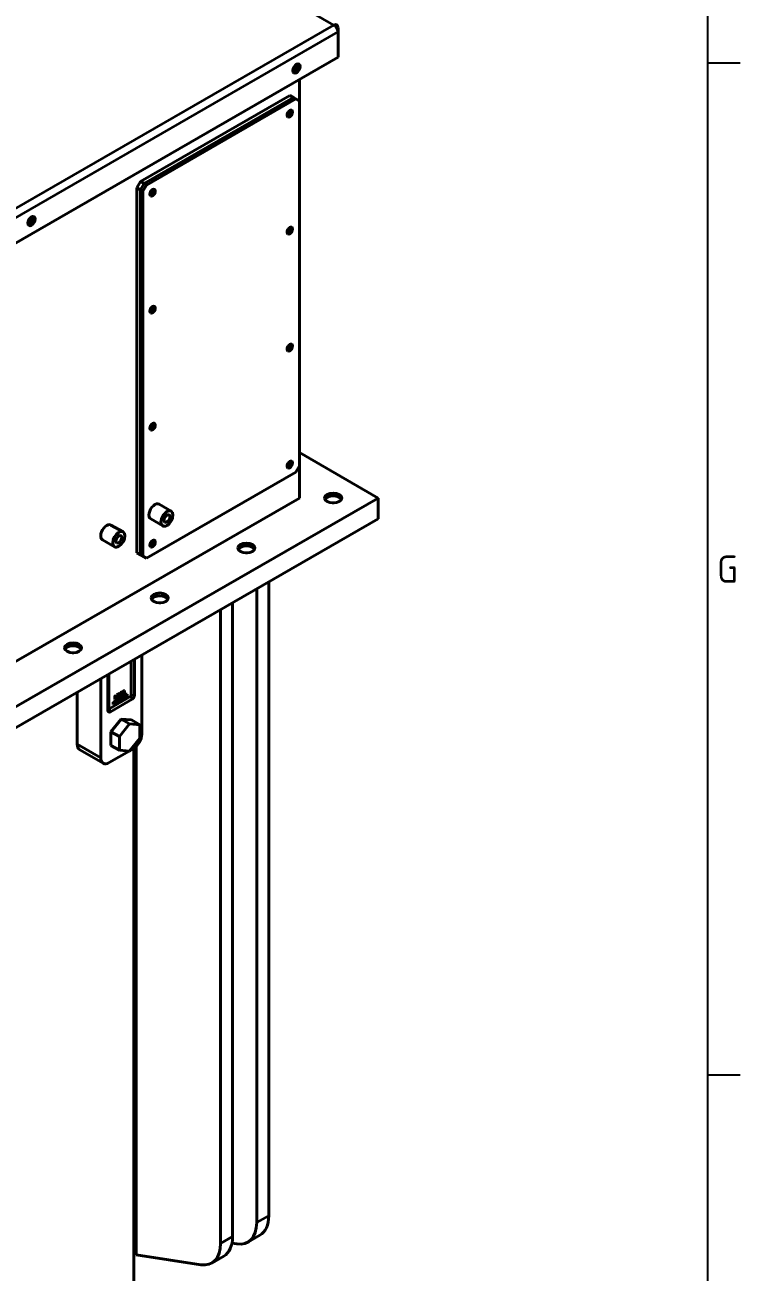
# Model space of a CAD drawing. Header units: millimetres. Extents: x 0 to 3364, y 0 to 2376.
# Drawn here: x 3083.7 to 3293.6, y 1724.1 to 2090.2 of the extents above; entities that cross this region are included whole.
import ezdxf

# ---------------------------------------------------------------- set-up
doc = ezdxf.new("R2010")
doc.units = ezdxf.units.MM
doc.header["$LTSCALE"] = 4
doc.layers.get('0').update_dxf_attribs({"color": 3, "lineweight": 25, "true_color": 0x00ff00})
doc.layers.add('가시적인 것(ISO)', color=3, linetype='Continuous', lineweight=40, true_color=0x00ff00)
doc.layers.add('가시적인 좁은 것(ISO)', color=3, linetype='Continuous', lineweight=35, true_color=0x00ff00)
doc.layers.add('경계(ISO)', color=7, linetype='Continuous', lineweight=25)
doc.styles.add('문자 텍스트_PSTEK_POSCO', font='isocp.shx')

# ---------------------------------------------------------------- blocks, each defined once
blk = doc.blocks.new('경계 Default Border')
at = {"layer": '경계(ISO)'}
for p, q in [((821, 519.75), (823.4, 519.75)), ((821, 445.5), (823.4, 445.5))]:
    blk.add_line(p, q, dxfattribs=at)
at = {"layer": '경계(ISO)', "flags": 128}
blk.add_lwpolyline([(20, 20), (20, 574), (821, 574), (821, 20), (20, 20)], dxfattribs=at)
at = {"layer": '경계(ISO)', "color": 2, "true_color": 0xffff00, "insert": (821.719, 481.606), "char_height": 2, "attachment_point": 7, "style": '문자 텍스트_PSTEK_POSCO'}
blk.add_mtext('G', dxfattribs=at)

msp = doc.modelspace()

# ---------------------------------------------------------------- linework, layer by layer
at = {"layer": '가시적인 것(ISO)'}
for p, q in [((3175.174, 2089.2735), (3175.5038, 2089.4634)), ((3175.2523, 2089.1277), (3175.6695, 2089.368)), ((3175.4917, 2088.3582), (3175.6695, 2088.2558)), ((3175.6695, 2089.368), (3175.5038, 2089.4634)), ((3175.5038, 2088.1604), (3175.6695, 2088.2558)), ((3175.6695, 2088.2558), (3175.6695, 2089.368)), ((3175.6695, 2088.2558), (3175.6695, 2080.7344)), ((3175.6695, 2080.7344), (3073.3027, 2021.7852)), ((3164.2608, 2067.8088), (3164.2608, 2074.1645)), ((3161.4324, 2069.4424), (3117.5918, 2044.1962)), ((3162.4931, 2068.8316), (3118.6525, 2043.5854)), ((3162.4931, 2068.8316), (3118.6525, 2043.5854)), ((3163.2002, 2068.4244), (3119.3596, 2043.1782)), ((3161.4324, 2069.4424), (3162.4931, 2068.8316)), ((3162.4931, 2068.8316), (3163.2002, 2068.4244)), ((3163.2002, 2068.4244), (3164.2608, 2067.8088)), ((3164.2608, 1960.7102), (3164.2608, 2067.8088)), ((3117.5918, 2044.1962), (3116.5311, 2042.3591)), ((3118.6525, 2043.5854), (3117.5918, 2044.1962)), ((3117.5918, 2041.7483), (3118.6525, 2043.5854)), ((3118.6525, 2043.5854), (3117.5918, 2041.7483)), ((3118.2989, 2041.3411), (3119.3596, 2043.1782)), ((3119.3596, 2043.1782), (3118.6525, 2043.5854)), ((3116.5311, 2042.3591), (3117.5918, 2041.7483)), ((3116.5311, 2042.3591), (3116.5311, 1935.2604)), ((3117.5918, 2041.7483), (3117.5918, 1934.6496)), ((3117.5918, 2041.7483), (3118.2989, 2041.3411)), ((3117.5918, 2041.7483), (3117.5918, 1934.6496)), ((3118.2989, 2041.3411), (3118.2989, 1934.2424)), ((3187.3832, 1951.3005), (3164.2608, 1964.6158)), ((3119.3596, 1933.6269), (3163.2002, 1958.873)), ((3164.2608, 1960.7102), (3163.2002, 1958.873)), ((3164.2608, 1951.3005), (3164.2608, 1960.7102)), ((3072.337, 1885.0497), (3187.3832, 1951.3005)), ((3072.337, 1898.365), (3164.2608, 1951.3005)), ((3187.3832, 1951.3005), (3187.3832, 1945.1689)), ((3123.082, 1949.4818), (3126.6176, 1947.4458)), ((3187.3832, 1945.1689), (3072.337, 1878.9181)), ((3120.5869, 1945.1488), (3124.1224, 1943.1129)), ((3108.9399, 1943.3738), (3112.4754, 1941.3378)), ((3106.4447, 1939.0409), (3109.9803, 1937.0049)), ((3116.5311, 1935.2604), (3117.5918, 1934.6449)), ((3117.5918, 1934.6496), (3116.5311, 1935.2604)), ((3118.6525, 1934.0341), (3117.5918, 1934.6496)), ((3117.5918, 1934.6496), (3118.6525, 1934.0341)), ((3118.2989, 1934.2424), (3117.5918, 1934.6496)), ((3117.5918, 1934.6449), (3118.6525, 1934.0341)), ((3119.3596, 1933.6269), (3118.2989, 1934.2424)), ((3118.6525, 1934.0341), (3119.3596, 1933.6269)), ((3155.2452, 1926.6618), (3155.2452, 1740.6407)), ((3151.7097, 1738.6047), (3151.7097, 1924.6259)), ((3141.1031, 1732.4968), (3141.1031, 1918.5179)), ((3144.6386, 1920.5539), (3144.6386, 1734.5328)), ((3115.824, 1903.9607), (3115.824, 1893.4401)), ((3117.9454, 1881.9897), (3117.9454, 1905.1823)), ((3114.8581, 1893.291), (3114.8581, 1903.4044)), ((3105.9245, 1898.2599), (3105.9245, 1875.0674)), ((3108.0459, 1888.9609), (3108.0459, 1899.4815)), ((3108.3047, 1899.6306), (3108.3047, 1889.5172)), ((3099.0302, 1879.0375), (3099.0302, 1894.2898)), ((3108.3994, 1889.4622), (3114.7634, 1893.127)), ((3109.5485, 1891.3575), (3113.6143, 1893.6989)), ((3113.6497, 1893.6786), (3109.5838, 1891.3372)), ((3109.5838, 1890.724), (3113.6497, 1893.0654)), ((3110.0217, 1893.2038), (3110.1392, 1893.2715)), ((3110.0217, 1892.1819), (3110.0217, 1893.2038)), ((3110.0217, 1893.2038), (3110.0571, 1893.1835)), ((3110.1745, 1893.2511), (3110.0571, 1893.1835)), ((3110.0571, 1893.1835), (3110.0571, 1892.1616)), ((3110.1392, 1893.2715), (3110.1745, 1893.2511)), ((3110.1745, 1892.3501), (3110.1745, 1893.2511)), ((3110.1745, 1892.3908), (3110.5338, 1892.5977)), ((3110.5692, 1892.5774), (3110.1745, 1892.3501)), ((3110.5338, 1892.5977), (3110.5692, 1892.5774)), ((3110.5692, 1892.4565), (3110.5692, 1892.5774)), ((3110.6262, 1893.552), (3111.1792, 1893.8704)), ((3110.6262, 1893.552), (3110.6616, 1893.5316)), ((3110.6262, 1892.53), (3110.6262, 1893.552)), ((3110.6262, 1892.53), (3110.6616, 1892.5097)), ((3111.2146, 1893.85), (3110.6616, 1893.5316)), ((3110.6616, 1893.5316), (3110.6616, 1892.5097)), ((3110.6616, 1892.5097), (3111.2146, 1892.8281)), ((3110.7791, 1893.4784), (3111.2146, 1893.7291)), ((3110.7791, 1893.1984), (3110.7791, 1893.4784)), ((3110.7791, 1893.2392), (3111.1498, 1893.4527)), ((3111.1852, 1893.4323), (3110.7791, 1893.1984)), ((3110.7791, 1893.0775), (3111.1852, 1893.3114)), ((3110.7791, 1892.6982), (3110.7791, 1893.0775)), ((3110.7791, 1892.739), (3111.1792, 1892.9694)), ((3111.2146, 1892.949), (3110.7791, 1892.6982)), ((3111.1498, 1893.4527), (3111.1852, 1893.4323)), ((3111.1792, 1893.8704), (3111.2146, 1893.85)), ((3111.1792, 1892.9694), (3111.2146, 1892.949)), ((3111.1852, 1893.3114), (3111.1852, 1893.4323)), ((3111.2136, 1893.8902), (3111.3397, 1893.9628)), ((3111.518, 1893.0436), (3111.2136, 1893.8902)), ((3111.2136, 1893.8902), (3111.2489, 1893.8698)), ((3111.2146, 1893.7291), (3111.2146, 1893.85)), ((3111.2146, 1892.8281), (3111.2146, 1892.949)), ((3111.375, 1893.9424), (3111.2489, 1893.8698)), ((3111.2489, 1893.8698), (3111.5534, 1893.0232)), ((3111.3397, 1893.9628), (3111.375, 1893.9424)), ((3111.62, 1893.2347), (3111.375, 1893.9424)), ((3111.518, 1893.0436), (3111.5534, 1893.0232)), ((3111.5534, 1893.0232), (3111.6801, 1893.0962)), ((3111.5964, 1893.3027), (3111.8296, 1894.2449)), ((3111.8649, 1894.2246), (3111.62, 1893.2347)), ((3111.6801, 1893.0962), (3111.9846, 1894.2935)), ((3111.8296, 1894.2449), (3111.9492, 1894.3138)), ((3111.8296, 1894.2449), (3111.8649, 1894.2246)), ((3111.9846, 1894.2935), (3111.8649, 1894.2246)), ((3111.9492, 1894.3138), (3111.9846, 1894.2935)), ((3112.0337, 1894.3625), (3112.5867, 1894.6809)), ((3112.0337, 1894.3625), (3112.0691, 1894.3421)), ((3112.0337, 1893.3406), (3112.0337, 1894.3625)), ((3112.0337, 1893.3406), (3112.0691, 1893.3202)), ((3112.622, 1894.6606), (3112.0691, 1894.3421)), ((3112.0691, 1894.3421), (3112.0691, 1893.3202)), ((3112.0691, 1893.3202), (3112.622, 1893.6386)), ((3112.1865, 1894.2889), (3112.622, 1894.5397)), ((3112.1865, 1894.009), (3112.1865, 1894.2889)), ((3112.1865, 1894.0497), (3112.5573, 1894.2632)), ((3112.5927, 1894.2428), (3112.1865, 1894.009)), ((3112.1865, 1893.888), (3112.5927, 1894.1219)), ((3112.1865, 1893.5088), (3112.1865, 1893.888)), ((3112.1865, 1893.5495), (3112.5867, 1893.7799)), ((3112.622, 1893.7595), (3112.1865, 1893.5088)), ((3112.5573, 1894.2632), (3112.5927, 1894.2428)), ((3112.5867, 1894.6809), (3112.622, 1894.6606)), ((3112.5867, 1893.7799), (3112.622, 1893.7595)), ((3112.5927, 1894.1219), (3112.5927, 1894.2428)), ((3112.622, 1894.5397), (3112.622, 1894.6606)), ((3112.622, 1893.6386), (3112.622, 1893.7595)), ((3112.7156, 1894.7552), (3112.8331, 1894.8228)), ((3112.7156, 1893.7332), (3112.7156, 1894.7552)), ((3112.7156, 1894.7552), (3112.751, 1894.7348)), ((3112.7156, 1893.7332), (3112.751, 1893.7129)), ((3112.8684, 1894.8025), (3112.751, 1894.7348)), ((3112.751, 1894.7348), (3112.751, 1893.7129)), ((3112.751, 1893.7129), (3113.2631, 1894.0078)), ((3112.8331, 1894.8228), (3112.8684, 1894.8025)), ((3112.8684, 1893.9014), (3112.8684, 1894.8025)), ((3112.8684, 1893.9421), (3113.2278, 1894.1491)), ((3113.2631, 1894.1287), (3112.8684, 1893.9014)), ((3113.2278, 1894.1491), (3113.2631, 1894.1287)), ((3113.2631, 1894.0078), (3113.2631, 1894.1287)), ((3113.6143, 1893.6989), (3113.6497, 1893.6786)), ((3113.6497, 1893.0654), (3113.6497, 1893.6786)), ((3115.1169, 1892.2153), (3108.753, 1888.5506)), ((3109.5485, 1890.7444), (3109.5485, 1891.3575)), ((3109.5485, 1891.3575), (3109.5838, 1891.3372)), ((3109.5485, 1890.7444), (3109.5838, 1890.724)), ((3109.5838, 1891.3372), (3109.5838, 1890.724)), ((3110.0217, 1892.1819), (3110.0571, 1892.1616)), ((3110.0571, 1892.1616), (3110.5692, 1892.4565)), ((3108.9297, 1882.6873), (3111.9349, 1886.424)), ((3111.9349, 1886.424), (3114.4098, 1884.9988)), ((3111.9349, 1886.424), (3114.9402, 1886.1485)), ((3114.9402, 1886.1485), (3117.415, 1884.7233)), ((3108.9297, 1878.6752), (3108.9297, 1882.6873)), ((3108.9297, 1882.6873), (3111.4046, 1881.2622)), ((3114.4098, 1884.9988), (3111.4046, 1881.2622)), ((3117.415, 1884.7233), (3114.4098, 1884.9988)), ((3117.415, 1880.7112), (3117.415, 1884.7233)), ((3108.9297, 1878.6752), (3111.4046, 1877.2501)), ((3111.4046, 1881.2622), (3111.4046, 1877.2501)), ((3114.4098, 1876.9746), (3117.415, 1880.7112)), ((3116.2866, 1729.4472), (3116.2866, 1878.3331)), ((3116.3544, 1878.4008), (3116.3544, 1729.1783)), ((3106.6528, 1873.4595), (3099.7585, 1877.4297)), ((3108.3994, 1873.6311), (3114.2335, 1876.9908)), ((3111.4046, 1877.2501), (3114.4098, 1876.9746)), ((3114.5861, 1877.1938), (3115.4705, 1877.7031)), ((3115.6473, 1705.1399), (3115.6473, 1877.8122)), ((3144.4565, 1732.5736), (3145.8939, 1732.3508)), ((3152.6443, 1734.8983), (3149.1088, 1732.8624)), ((3116.2866, 1729.4472), (3115.6473, 1729.5463)), ((3116.3544, 1729.1783), (3116.2866, 1729.4472)), ((3116.3544, 1729.1783), (3135.2873, 1726.2428)), ((3142.0377, 1728.7904), (3138.5022, 1726.7544))]:
    msp.add_line(p, q, dxfattribs=at)
for centre, major_axis, ratio, start_param, end_param in [((3174.3725, 2088.8119), (0.7985, 1.3865), 0.57809312, 5.49585344, 7.06664976), ((3174.3725, 2088.8119), (0.7985, -1.3865), 0.57809312, 0.78733187, 2.3581282), ((3162.4931, 2077.8435), (-0.5157, -0.8956), 0.57809312, 0.55110519, 2.6314559), ((3162.8113, 2077.7011), (-0.7485, -1.2999), 0.57809312, 0.38590364, 2.75568901), ((3160.7253, 2064.5434), (-0.5614, -0.9749), 0.57809312, 0.67811665, 2.46347601), ((3160.7253, 2064.5434), (0.5614, 0.9749), 0.57809312, 3.8197093, 5.60506866), ((3120.4202, 2041.3332), (-0.5614, -0.9749), 0.57809312, 0.67811665, 2.46347601), ((3120.4202, 2041.3332), (0.5614, 0.9749), 0.57809312, 3.8197093, 5.60506866), ((3084.7113, 2033.052), (-0.5157, -0.8956), 0.57809312, 0.55110519, 2.6314559), ((3085.0295, 2032.9096), (-0.7485, -1.2999), 0.57809312, 0.38590364, 2.75568901), ((3160.7253, 2030.2064), (-0.5614, -0.9749), 0.57809312, 0.67811665, 2.46347601), ((3160.7253, 2030.2064), (0.5614, 0.9749), 0.57809312, 3.8197093, 5.60506866), ((3120.4202, 2006.9962), (-0.5614, -0.9749), 0.57809312, 0.67811665, 2.46347601), ((3120.4202, 2006.9962), (0.5614, 0.9749), 0.57809312, 3.8197093, 5.60506866), ((3160.7253, 1995.8694), (-0.5614, -0.9749), 0.57809312, 0.67811665, 2.46347601), ((3160.7253, 1995.8694), (0.5614, 0.9749), 0.57809312, 3.8197093, 5.60506866), ((3120.4202, 1972.6593), (-0.5614, -0.9749), 0.57809312, 0.67811665, 2.46347601), ((3120.4202, 1972.6593), (0.5614, 0.9749), 0.57809312, 3.8197093, 5.60506866), ((3160.7253, 1961.5324), (-0.5614, -0.9749), 0.57809312, 0.67811665, 2.46347601), ((3160.7253, 1961.5324), (0.5614, 0.9749), 0.57809312, 3.8197093, 5.60506866), ((3174.1603, 1950.4829), (2.5, 0), 0.5758617, 0.2878994, 2.85369326), ((3174.1603, 1950.4829), (-2.5, 0), 0.5758617, 3.42949205, 5.99528591), ((3121.8344, 1947.3153), (-1.2476, -2.1665), 0.57809312, 3.14159265, 6.28318531), ((3174.1603, 1948.4391), (-2.5, 0), 0.5758617, 4.60084541, 4.82393255), ((3107.6923, 1941.2074), (-1.2476, -2.1665), 0.57809312, 3.14159265, 6.28318531), ((3120.4202, 1938.3223), (-0.5614, -0.9749), 0.57809312, 0.67811665, 2.46347601), ((3120.4202, 1938.3223), (0.5614, 0.9749), 0.57809312, 3.8197093, 5.60506866), ((3148.7045, 1935.8239), (2.5, 0), 0.5758617, 0.2878994, 2.85369326), ((3148.7045, 1935.8239), (-2.5, 0), 0.5758617, 3.42949205, 5.99528591), ((3148.7045, 1933.78), (-2.5, 0), 0.5758617, 4.60084541, 4.82393255), ((3123.2487, 1921.1648), (2.5, 0), 0.5758617, 0.2878994, 2.85369326), ((3123.2487, 1921.1648), (-2.5, 0), 0.5758617, 3.42949205, 5.99528591), ((3123.2487, 1919.121), (-2.5, 0), 0.5758617, 4.60084541, 4.82393255), ((3097.7928, 1906.5058), (2.5, 0), 0.5758617, 0.2878994, 2.85369326), ((3097.7928, 1906.5058), (-2.5, 0), 0.5758617, 3.42949205, 5.99528591), ((3097.7928, 1904.4619), (-2.5, 0), 0.5758617, 4.60084541, 4.82393255), ((3114.7634, 1893.2365), (0.0669, 0.1161), 0.57809312, 3.92505711, 5.49585344), ((3115.1169, 1893.0329), (-0.499, -0.8666), 0.57809312, 0.78346445, 2.35426078), ((3108.753, 1889.3681), (-0.499, -0.8666), 0.57809312, 5.49585344, 7.06664976), ((3108.3994, 1889.5717), (-0.0669, -0.1161), 0.57809312, 5.49585344, 7.06664976), ((3115.4705, 1880.5645), (-1.7466, -3.033), 0.57809312, 0.78346445, 2.35426078), ((3101.5051, 1880.4627), (-1.7466, -3.033), 0.57809312, 5.49585344, 6.28318531), ((3108.3994, 1876.4926), (-1.7466, -3.033), 0.57809312, 5.49585344, 7.06664976), ((3146.4064, 1745.7306), (6.2379, -10.8323), 0.57809312, 0, 0.78733187), ((3142.8709, 1743.6947), (6.2379, -10.8323), 0.57809312, 5.8487867, 7.07051718), ((3132.2643, 1737.5867), (6.2379, -10.8323), 0.57809312, 5.8487867, 7.07051718), ((3135.7998, 1739.6227), (6.2379, -10.8323), 0.57809312, 0, 0.78733187)]:
    msp.add_ellipse(centre, major_axis=major_axis, ratio=ratio, start_param=start_param, end_param=end_param, dxfattribs=at)
for centre, major_axis, ratio in [((3163.377, 2077.3754), (-0.7485, -1.2999), 0.57809312), ((3161.4324, 2064.1362), (-0.5614, -0.9749), 0.57809312), ((3121.1273, 2040.926), (-0.5614, -0.9749), 0.57809312), ((3085.5952, 2032.5839), (-0.7485, -1.2999), 0.57809312), ((3161.4324, 2029.7992), (-0.5614, -0.9749), 0.57809312), ((3121.1273, 2006.589), (-0.5614, -0.9749), 0.57809312), ((3161.4324, 1995.4622), (-0.5614, -0.9749), 0.57809312), ((3121.1273, 1972.2521), (-0.5614, -0.9749), 0.57809312), ((3161.4324, 1961.1252), (-0.5614, -0.9749), 0.57809312), ((3174.1603, 1951.3005), (-2.5, 0), 0.5758617), ((3125.37, 1945.2793), (-1.2476, -2.1665), 0.57809312), ((3125.37, 1945.2793), (-0.6134, -1.0652), 0.57809312), ((3111.2278, 1939.1714), (-1.2476, -2.1665), 0.57809312), ((3111.2278, 1939.1714), (-0.6134, -1.0652), 0.57809312), ((3121.1273, 1937.9151), (-0.5614, -0.9749), 0.57809312), ((3148.7045, 1936.6414), (-2.5, 0), 0.5758617), ((3123.2487, 1921.9824), (-2.5, 0), 0.5758617), ((3097.7928, 1907.3233), (-2.5, 0), 0.5758617)]:
    msp.add_ellipse(centre, major_axis=major_axis, ratio=ratio, dxfattribs=at)
at = {"layer": '가시적인 좁은 것(ISO)'}
for p, q in [((3174.3725, 2090.12), (2998.0908, 2191.6339)), ((3072.337, 2031.3616), (3174.3725, 2090.12)), ((3175.5038, 2088.1604), (3073.4683, 2029.4021)), ((3115.1169, 1892.2153), (3114.7634, 1893.127)), ((3115.824, 1893.4401), (3114.8581, 1893.291)), ((3108.0459, 1888.9609), (3108.3047, 1889.5172)), ((3108.753, 1888.5506), (3108.3994, 1889.4622)), ((3105.9245, 1875.0674), (3099.0302, 1879.0375)), ((3151.7097, 1738.6047), (3155.2452, 1740.6407)), ((3141.1031, 1732.4968), (3144.6386, 1734.5328))]:
    msp.add_line(p, q, dxfattribs=at)

# ---------------------------------------------------------------- block references
at = {"xscale": 4, "yscale": 4, "zscale": 4}
msp.add_blockref('경계 Default Border', (0, 0), dxfattribs=at)

doc.saveas('drawing.dxf')
